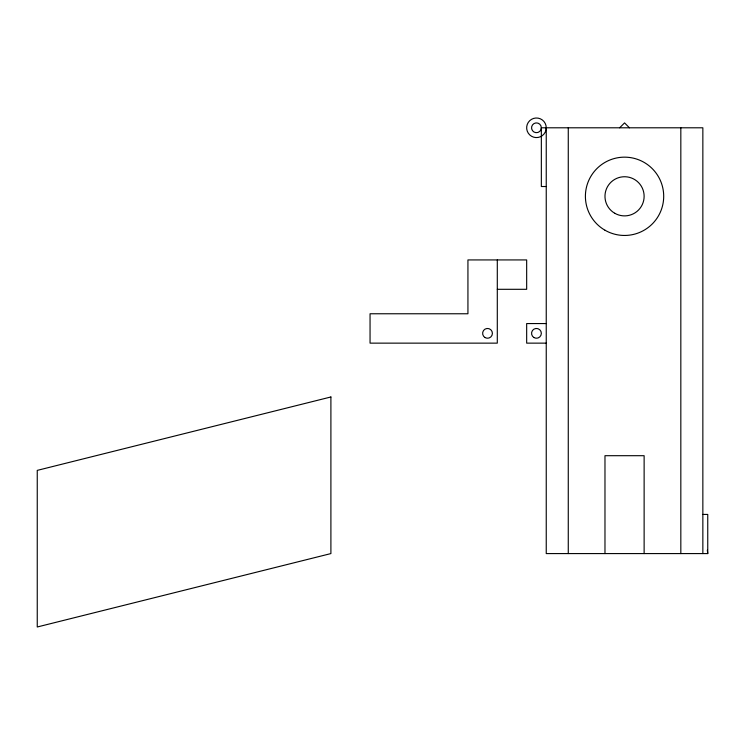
<?xml version="1.0" encoding="UTF-8"?>
<svg xmlns="http://www.w3.org/2000/svg" width="745" height="745" viewBox="0 0 745 745"><rect width="100%" height="100%" fill="white"/><g stroke="black" fill="none" stroke-linecap="round" stroke-linejoin="round"><path stroke-width="1.12" d="M619.654 127.795L624.552 122.897L629.441 127.795M546.243 186.52L541.345 186.52L541.345 127.795A4.898 4.898 0 0 0 534.007 123.549A4.898 4.898 0 0 0 534.007 132.033A4.898 4.898 0 0 0 541.345 127.795L702.852 127.795L702.852 553.582M497.297 289.302L526.668 289.302L526.668 259.93L467.935 259.93L467.935 313.766L370.051 313.766L370.051 343.138L497.297 343.138L497.297 259.93M546.243 323.563L526.668 323.563L526.668 343.138L546.243 343.138M702.852 514.432L707.75 514.432L707.75 553.582L546.243 553.582L546.243 127.795A9.787 9.787 0 0 0 531.558 119.312A9.787 9.787 0 0 0 531.558 136.27A9.787 9.787 0 0 0 546.243 127.795M707.322 550.127L707.75 553.582M680.828 127.795L680.828 553.582M644.127 553.582L644.127 455.698L604.977 455.698L604.977 553.582M568.267 127.795L568.267 553.582M330.901 396.973L37.25 470.384L37.25 626.992L330.901 553.582L330.901 396.973M614.765 213.266A19.575 19.575 0 0 0 644.127 196.308A19.575 19.575 0 0 0 614.765 179.359A19.575 19.575 0 0 0 614.765 213.266M604.977 230.214A39.15 39.15 0 0 0 663.702 196.308A39.15 39.15 0 0 0 604.977 162.401A39.15 39.15 0 0 0 604.977 230.214M534.007 337.587A4.898 4.898 0 0 0 541.345 333.35A4.898 4.898 0 0 0 534.007 329.104A4.898 4.898 0 0 0 534.007 337.587M485.07 337.587A4.898 4.898 0 0 0 492.408 333.35A4.898 4.898 0 0 0 485.07 329.104A4.898 4.898 0 0 0 485.07 337.587"/></g></svg>
